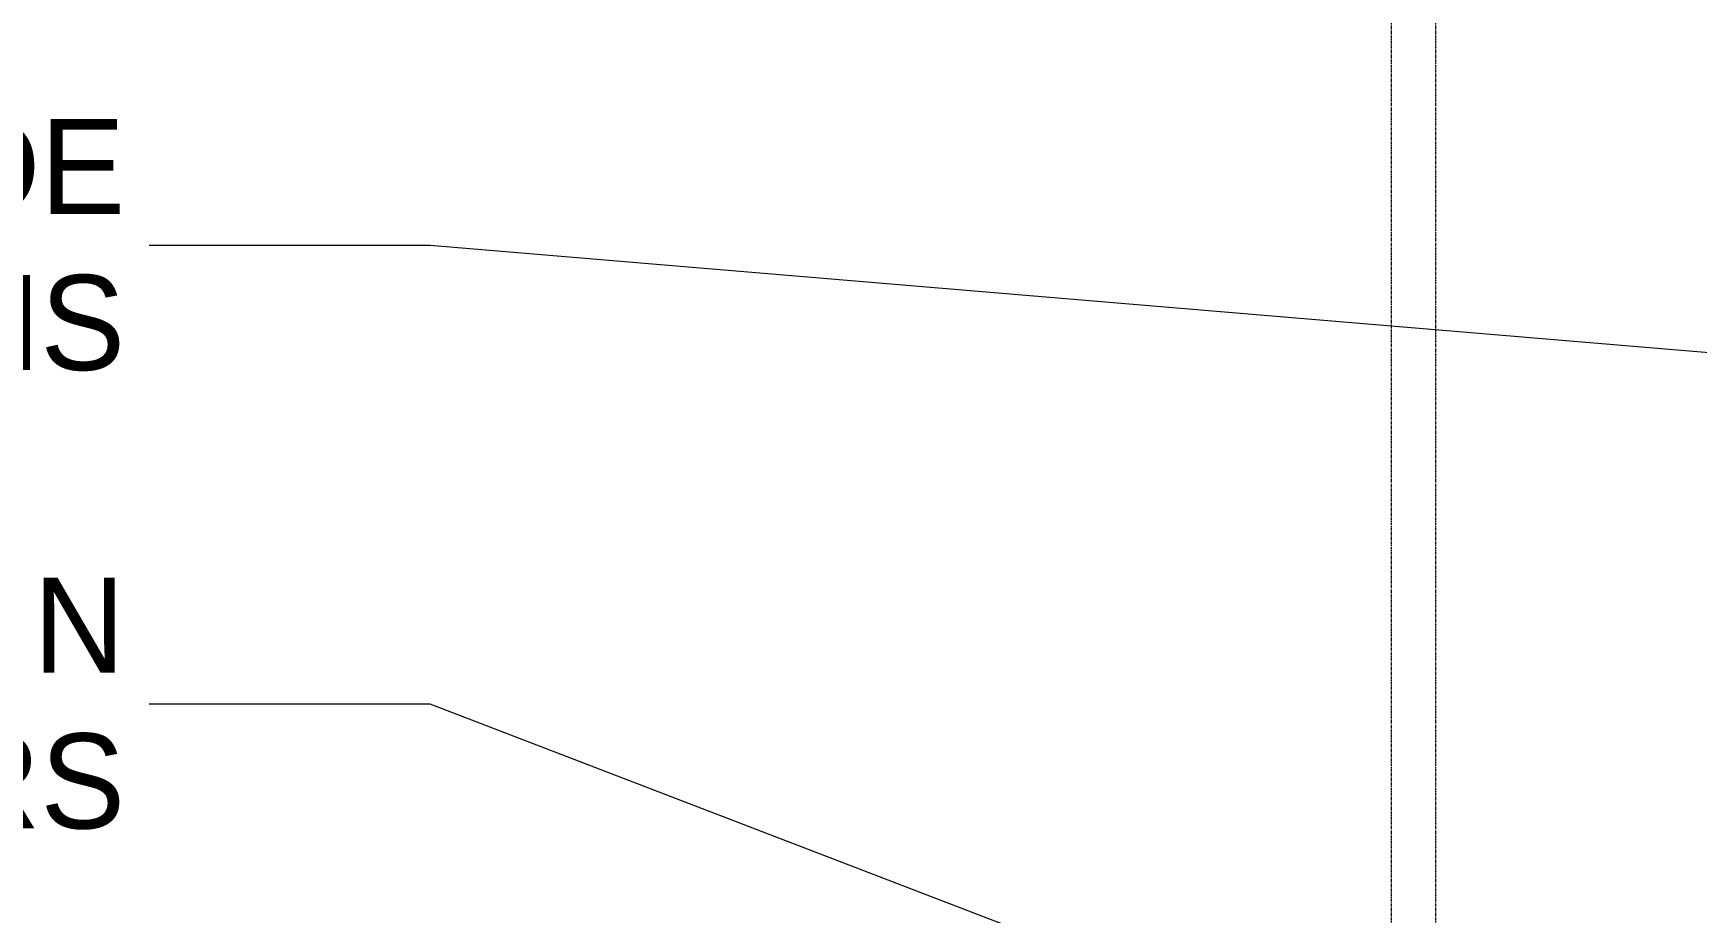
# Model space of a CAD drawing. Header units: inches. Extents: x -23445 to -32, y -314 to 853.
# Drawn here: x -9191.9 to -8889.9, y 269.3 to 428.9 of the extents above; entities that cross this region are included whole.
import ezdxf

# ---------------------------------------------------------------- set-up
doc = ezdxf.new("R2010")
doc.units = ezdxf.units.IN
doc.header["$MEASUREMENT"] = 0
doc.linetypes.add('Grid Line 1_2_', pattern=[0.875, 0.5, -0.125, 0.125, -0.125])
doc.layers.add('A-ANNO-IDEN', color=131, linetype='Continuous', lineweight=9)
doc.layers.add('S-GRID', color=1, linetype='Continuous', lineweight=9)
doc.styles.add('Century Gothic', font='GOTHIC.TTF', dxfattribs={"height": 17.245342})

msp = doc.modelspace()

# ---------------------------------------------------------------- linework, layer by layer
at = {"layer": 'A-ANNO-IDEN', "color": 153}
for p, q in [((-9119.85, 390.36), (-9175.2, 390.36)), ((-8539.42, 341.64), (-9119.85, 390.36)), ((-9119.85, 307.13), (-9175.2, 307.13)), ((-8894.82, 220.72), (-9119.85, 307.13))]:
    msp.add_line(p, q, dxfattribs=at)
at = {"layer": 'S-GRID', "linetype": 'Grid Line 1_2_'}
for p, q in [((-8945.31, -293.04), (-8945.31, 738.66)), ((-8945.31, -293.04), (-8945.31, 738.66)), ((-8937.31, -293.04), (-8937.31, 738.66)), ((-8937.31, -293.04), (-8937.31, 738.66))]:
    msp.add_line(p, q, dxfattribs=at)

# ---------------------------------------------------------------- next in the draw order: texts
at = {"layer": 'A-ANNO-IDEN', "char_height": 17.2453, "attachment_point": 3, "line_spacing_factor": 0.984117, "style": 'Century Gothic', "bg_fill": 3, "box_fill_scale": 1.25, "bg_fill_color": 0, "bg_fill_transparency": 0}
for s, insert, width in [('5 1/2" X 7 1/2" EXTERIOR GRADE\\PGLULAM BEAMS', (-9175.2, 413.32), 425.088), ('5/16" THICK STONEWOOD RESIN\\PPANELS - EXPOSED FASTENERS', (-9175.2, 330.09), 427.248)]:
    msp.add_mtext(s, dxfattribs=dict(at, insert=insert, width=width))

doc.saveas('drawing.dxf')
